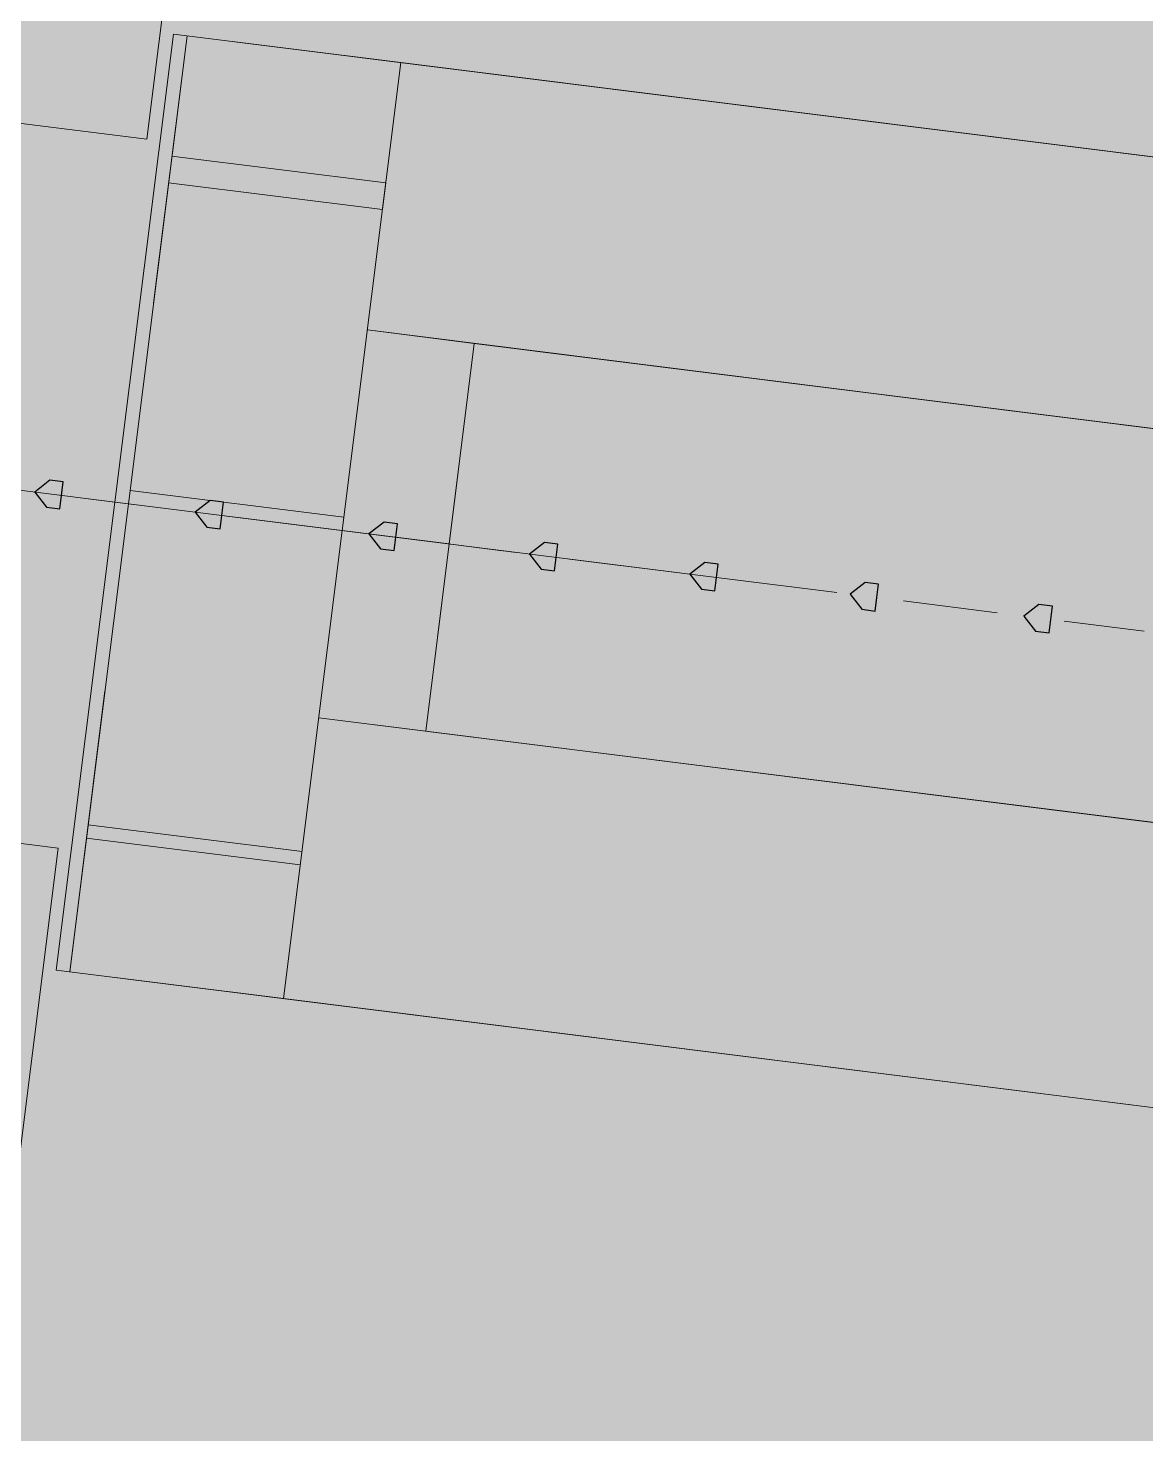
# Model space of a CAD drawing. Header units: metres. Extents: x -4 to 509425, y 7549 to 4732445.
# Drawn here: x 476060.372 to 476061.074, y 4719772.062 to 4719772.945 of the extents above; entities that cross this region are included whole.
import ezdxf

# ---------------------------------------------------------------- set-up
doc = ezdxf.new("R2010")
doc.units = ezdxf.units.M
doc.header["$LTSCALE"] = 0.01
doc.header["$MEASUREMENT"] = 0
doc.layers.get('0').update_dxf_attribs({"lineweight": 0})
doc.layers.add('_SUBESTACIÓN', color=1, linetype='Continuous')
doc.layers.add('SUBESTACION LA VID', color=253, linetype='Continuous')

# ---------------------------------------------------------------- blocks, each defined once
blk = doc.blocks.new('A$Cfff6051d')
at = {"layer": 'SUBESTACION LA VID', "transparency": 33554687}
h = blk.add_hatch(color=256, dxfattribs=at)
h.dxf.hatch_style = 2
h.paths.add_polyline_path([(476060.39261, 4719772.65114), (476060.39367, 4719772.65954), (476060.38527, 4719772.66059), (476060.37581, 4719772.65325), (476060.38316, 4719772.64379), (476060.39156, 4719772.64274)])
h = blk.add_hatch(color=256, dxfattribs=at)
h.dxf.hatch_style = 2
h.paths.add_polyline_path([(476060.39261, 4719772.65114), (476060.39367, 4719772.65954), (476060.38527, 4719772.66059), (476060.37581, 4719772.65325), (476060.38316, 4719772.64379), (476060.39156, 4719772.64274)])
h = blk.add_hatch(color=256, dxfattribs=at)
h.dxf.hatch_style = 2
h.paths.add_polyline_path([(476060.39261, 4719772.65114), (476060.39367, 4719772.65954), (476060.38527, 4719772.66059), (476060.37581, 4719772.65325), (476060.38316, 4719772.64379), (476060.39156, 4719772.64274)])
h = blk.add_hatch(color=256, dxfattribs=at)
h.dxf.hatch_style = 2
h.paths.add_polyline_path([(476060.39261, 4719772.65114), (476060.39367, 4719772.65954), (476060.38527, 4719772.66059), (476060.37581, 4719772.65325), (476060.38316, 4719772.64379), (476060.39156, 4719772.64274)])
h = blk.add_hatch(color=256, dxfattribs=at)
h.dxf.hatch_style = 2
h.paths.add_polyline_path([(476060.49342, 4719772.6385), (476060.49448, 4719772.6469), (476060.48608, 4719772.64796), (476060.47662, 4719772.64061), (476060.48397, 4719772.63116), (476060.49237, 4719772.6301)])
h = blk.add_hatch(color=256, dxfattribs=at)
h.dxf.hatch_style = 2
h.paths.add_polyline_path([(476060.49342, 4719772.6385), (476060.49448, 4719772.6469), (476060.48608, 4719772.64796), (476060.47662, 4719772.64061), (476060.48397, 4719772.63116), (476060.49237, 4719772.6301)])
h = blk.add_hatch(color=256, dxfattribs=at)
h.dxf.hatch_style = 2
h.paths.add_polyline_path([(476060.49342, 4719772.6385), (476060.49448, 4719772.6469), (476060.48608, 4719772.64796), (476060.47662, 4719772.64061), (476060.48397, 4719772.63116), (476060.49237, 4719772.6301)])
h = blk.add_hatch(color=256, dxfattribs=at)
h.dxf.hatch_style = 2
h.paths.add_polyline_path([(476060.49342, 4719772.6385), (476060.49448, 4719772.6469), (476060.48608, 4719772.64796), (476060.47662, 4719772.64061), (476060.48397, 4719772.63116), (476060.49237, 4719772.6301)])
h = blk.add_hatch(color=256, dxfattribs=at)
h.dxf.hatch_style = 2
h.paths.add_polyline_path([(476060.60262, 4719772.62481), (476060.60367, 4719772.63321), (476060.59527, 4719772.63427), (476060.58582, 4719772.62692), (476060.59317, 4719772.61747), (476060.60157, 4719772.61641)])
h = blk.add_hatch(color=256, dxfattribs=at)
h.dxf.hatch_style = 2
h.paths.add_polyline_path([(476060.60262, 4719772.62481), (476060.60367, 4719772.63321), (476060.59527, 4719772.63427), (476060.58582, 4719772.62692), (476060.59317, 4719772.61747), (476060.60157, 4719772.61641)])
h = blk.add_hatch(color=256, dxfattribs=at)
h.dxf.hatch_style = 2
h.paths.add_polyline_path([(476060.60262, 4719772.62481), (476060.60367, 4719772.63321), (476060.59527, 4719772.63427), (476060.58582, 4719772.62692), (476060.59317, 4719772.61747), (476060.60157, 4719772.61641)])
h = blk.add_hatch(color=256, dxfattribs=at)
h.dxf.hatch_style = 2
h.paths.add_polyline_path([(476060.60262, 4719772.62481), (476060.60367, 4719772.63321), (476060.59527, 4719772.63427), (476060.58582, 4719772.62692), (476060.59317, 4719772.61747), (476060.60157, 4719772.61641)])
h = blk.add_hatch(color=256, dxfattribs=at)
h.dxf.hatch_style = 2
h.paths.add_polyline_path([(476060.70343, 4719772.61217), (476060.70448, 4719772.62057), (476060.69608, 4719772.62163), (476060.68663, 4719772.61428), (476060.69398, 4719772.60483), (476060.70238, 4719772.60377)])
h = blk.add_hatch(color=256, dxfattribs=at)
h.dxf.hatch_style = 2
h.paths.add_polyline_path([(476060.70343, 4719772.61217), (476060.70448, 4719772.62057), (476060.69608, 4719772.62163), (476060.68663, 4719772.61428), (476060.69398, 4719772.60483), (476060.70238, 4719772.60377)])
h = blk.add_hatch(color=256, dxfattribs=at)
h.dxf.hatch_style = 2
h.paths.add_polyline_path([(476060.80423, 4719772.59954), (476060.80528, 4719772.60794), (476060.79688, 4719772.60899), (476060.78743, 4719772.60164), (476060.79478, 4719772.59219), (476060.80318, 4719772.59114)])
h = blk.add_hatch(color=256, dxfattribs=at)
h.dxf.hatch_style = 2
h.paths.add_polyline_path([(476060.80423, 4719772.59954), (476060.80528, 4719772.60794), (476060.79688, 4719772.60899), (476060.78743, 4719772.60164), (476060.79478, 4719772.59219), (476060.80318, 4719772.59114)])
h = blk.add_hatch(color=256, dxfattribs=at)
h.dxf.hatch_style = 2
h.paths.add_polyline_path([(476060.90504, 4719772.5869), (476060.90609, 4719772.5953), (476060.89769, 4719772.59635), (476060.88824, 4719772.589), (476060.89559, 4719772.57955), (476060.90399, 4719772.5785)])
h = blk.add_hatch(color=256, dxfattribs=at)
h.dxf.hatch_style = 2
h.paths.add_polyline_path([(476060.90504, 4719772.5869), (476060.90609, 4719772.5953), (476060.89769, 4719772.59635), (476060.88824, 4719772.589), (476060.89559, 4719772.57955), (476060.90399, 4719772.5785)])
h = blk.add_hatch(color=256, dxfattribs=at)
h.dxf.hatch_style = 2
h.paths.add_polyline_path([(476061.01424, 4719772.57321), (476061.01529, 4719772.58161), (476061.00689, 4719772.58266), (476060.99744, 4719772.57531), (476061.00479, 4719772.56586), (476061.01319, 4719772.56481)])
h = blk.add_hatch(color=256, dxfattribs=at)
h.dxf.hatch_style = 2
h.paths.add_polyline_path([(476061.01424, 4719772.57321), (476061.01529, 4719772.58161), (476061.00689, 4719772.58266), (476060.99744, 4719772.57531), (476061.00479, 4719772.56586), (476061.01319, 4719772.56481)])
at = {"layer": 'SUBESTACION LA VID', "lineweight": 15}
for p, q in [((476060.46307, 4719772.94094), (476060.38935, 4719772.35292)), ((476060.47147, 4719772.93988), (476060.39775, 4719772.35187)), ((476060.47147, 4719772.93988), (476060.45041, 4719772.77188)), ((476073.47519, 4719771.30962), (476060.46307, 4719772.94094)), ((476060.53216, 4719772.33502), (476060.60588, 4719772.92303)), ((476060.45989, 4719772.84748), (476060.5943, 4719772.83063)), ((476060.82943, 4719772.59638), (476059.56938, 4719772.75435)), ((476073.30293, 4719771.16057), (476060.58482, 4719772.75503)), ((476060.46822, 4719772.64166), (476060.40941, 4719772.64903)), ((476060.46822, 4719772.64166), (476060.40941, 4719772.64903)), ((476060.46822, 4719772.64166), (476060.40941, 4719772.64903)), ((476060.46822, 4719772.64166), (476060.40941, 4719772.64903)), ((476060.43461, 4719772.64588), (476060.56902, 4719772.62902)), ((476060.56902, 4719772.62902), (476060.51022, 4719772.6364)), ((476060.56902, 4719772.62902), (476060.51022, 4719772.6364)), ((476060.56902, 4719772.62902), (476060.51022, 4719772.6364)), ((476060.56902, 4719772.62902), (476060.51022, 4719772.6364)), ((476060.66983, 4719772.61639), (476060.61102, 4719772.62376)), ((476060.66983, 4719772.61639), (476060.61102, 4719772.62376)), ((476060.67823, 4719772.61533), (476060.61102, 4719772.62376)), ((476060.67823, 4719772.61533), (476060.61102, 4719772.62376)), ((476060.77903, 4719772.6027), (476060.71183, 4719772.61112)), ((476060.77903, 4719772.6027), (476060.71183, 4719772.61112)), ((476060.87984, 4719772.59006), (476060.81263, 4719772.59848)), ((476060.87984, 4719772.59006), (476060.81263, 4719772.59848)), ((476060.98064, 4719772.57742), (476060.92184, 4719772.58479)), ((476060.98064, 4719772.57742), (476060.92184, 4719772.58479)), ((476061.07304, 4719772.56584), (476061.02264, 4719772.57216)), ((476061.07304, 4719772.56584), (476061.02264, 4719772.57216)), ((476060.39775, 4719772.35187), (476060.41987, 4719772.52827)), ((476073.27239, 4719770.91695), (476060.55428, 4719772.51142)), ((476060.55428, 4719772.51142), (476060.62148, 4719772.50299)), ((476060.40934, 4719772.44427), (476060.54375, 4719772.42742)), ((476060.40828, 4719772.43587), (476060.54269, 4719772.41902)), ((476073.40147, 4719770.7216), (476060.38935, 4719772.35292))]:
    blk.add_line(p, q, dxfattribs=at)
at = {"layer": 'SUBESTACION LA VID', "lineweight": 0}
for p, q in [((476062.89491, 4719772.46542), (476060.65202, 4719772.74661)), ((476060.53216, 4719772.33502), (476060.38935, 4719772.35292))]:
    blk.add_line(p, q, dxfattribs=at)
at = {"layer": 'SUBESTACION LA VID', "lineweight": 15}
for points in [[(476060.33705, 4719772.88848), (476060.44625, 4719772.87479), (476060.58105, 4719773.95003), (476060.20304, 4719773.99742), (476060.06824, 4719772.92218), (476060.17744, 4719772.90849)], [(476060.53216, 4719772.33502), (476060.38935, 4719772.35292), (476060.46307, 4719772.94094), (476060.60588, 4719772.92303), (476060.53216, 4719772.33502)], [(476062.99157, 4719772.62394), (476060.60588, 4719772.92303), (476060.56902, 4719772.62902), (476060.63622, 4719772.6206), (476060.65202, 4719772.74661), (476061.10564, 4719772.68974)], [(476060.462, 4719772.86428), (476060.5964, 4719772.84743), (476060.5943, 4719772.83063)], [(476060.58482, 4719772.75503), (476060.65202, 4719772.74661), (476060.62148, 4719772.50299)], [(476060.43461, 4719772.64588), (476060.43567, 4719772.65428), (476060.57007, 4719772.63742)], [(476062.91785, 4719772.03592), (476060.53216, 4719772.33502), (476060.56902, 4719772.62902), (476060.63622, 4719772.6206), (476060.62148, 4719772.50299), (476061.0751, 4719772.44612)], [(476060.28123, 4719772.44326), (476060.39043, 4719772.42957), (476060.25563, 4719771.35433), (476059.87762, 4719771.40172), (476060.01242, 4719772.47696), (476060.12162, 4719772.46327)]]:
    blk.add_lwpolyline(points, dxfattribs=at)
at = {"layer": 'SUBESTACION LA VID', "lineweight": 0}
for points in [[(476060.60588, 4719772.92303), (476070.94669, 4719771.62661), (476062.99157, 4719772.62394)], [(476061.0751, 4719772.44612), (476062.86437, 4719772.2218), (476060.62148, 4719772.50299)], [(476060.53216, 4719772.33502), (476070.87297, 4719771.0386), (476062.91785, 4719772.03592)]]:
    blk.add_lwpolyline(points, dxfattribs=at)
at = {"layer": 'SUBESTACION LA VID'}
for points in [[(476060.39261, 4719772.65114), (476060.39367, 4719772.65954), (476060.38527, 4719772.66059), (476060.37581, 4719772.65325), (476060.38316, 4719772.64379), (476060.39156, 4719772.64274)], [(476060.39261, 4719772.65114), (476060.39367, 4719772.65954), (476060.38527, 4719772.66059), (476060.37581, 4719772.65325), (476060.38316, 4719772.64379), (476060.39156, 4719772.64274)], [(476060.39261, 4719772.65114), (476060.39367, 4719772.65954), (476060.38527, 4719772.66059), (476060.37581, 4719772.65325), (476060.38316, 4719772.64379), (476060.39156, 4719772.64274)], [(476060.39261, 4719772.65114), (476060.39367, 4719772.65954), (476060.38527, 4719772.66059), (476060.37581, 4719772.65325), (476060.38316, 4719772.64379), (476060.39156, 4719772.64274)], [(476060.49342, 4719772.6385), (476060.49448, 4719772.6469), (476060.48608, 4719772.64796), (476060.47662, 4719772.64061), (476060.48397, 4719772.63116), (476060.49237, 4719772.6301)], [(476060.49342, 4719772.6385), (476060.49448, 4719772.6469), (476060.48608, 4719772.64796), (476060.47662, 4719772.64061), (476060.48397, 4719772.63116), (476060.49237, 4719772.6301)], [(476060.49342, 4719772.6385), (476060.49448, 4719772.6469), (476060.48608, 4719772.64796), (476060.47662, 4719772.64061), (476060.48397, 4719772.63116), (476060.49237, 4719772.6301)], [(476060.49342, 4719772.6385), (476060.49448, 4719772.6469), (476060.48608, 4719772.64796), (476060.47662, 4719772.64061), (476060.48397, 4719772.63116), (476060.49237, 4719772.6301)], [(476060.60262, 4719772.62481), (476060.60367, 4719772.63321), (476060.59527, 4719772.63427), (476060.58582, 4719772.62692), (476060.59317, 4719772.61747), (476060.60157, 4719772.61641)], [(476060.60262, 4719772.62481), (476060.60367, 4719772.63321), (476060.59527, 4719772.63427), (476060.58582, 4719772.62692), (476060.59317, 4719772.61747), (476060.60157, 4719772.61641)], [(476060.60262, 4719772.62481), (476060.60367, 4719772.63321), (476060.59527, 4719772.63427), (476060.58582, 4719772.62692), (476060.59317, 4719772.61747), (476060.60157, 4719772.61641)], [(476060.60262, 4719772.62481), (476060.60367, 4719772.63321), (476060.59527, 4719772.63427), (476060.58582, 4719772.62692), (476060.59317, 4719772.61747), (476060.60157, 4719772.61641)], [(476060.70343, 4719772.61217), (476060.70448, 4719772.62057), (476060.69608, 4719772.62163), (476060.68663, 4719772.61428), (476060.69398, 4719772.60483), (476060.70238, 4719772.60377)], [(476060.70343, 4719772.61217), (476060.70448, 4719772.62057), (476060.69608, 4719772.62163), (476060.68663, 4719772.61428), (476060.69398, 4719772.60483), (476060.70238, 4719772.60377)], [(476060.80423, 4719772.59954), (476060.80528, 4719772.60794), (476060.79688, 4719772.60899), (476060.78743, 4719772.60164), (476060.79478, 4719772.59219), (476060.80318, 4719772.59114)], [(476060.80423, 4719772.59954), (476060.80528, 4719772.60794), (476060.79688, 4719772.60899), (476060.78743, 4719772.60164), (476060.79478, 4719772.59219), (476060.80318, 4719772.59114)], [(476060.90504, 4719772.5869), (476060.90609, 4719772.5953), (476060.89769, 4719772.59635), (476060.88824, 4719772.589), (476060.89559, 4719772.57955), (476060.90399, 4719772.5785)], [(476060.90504, 4719772.5869), (476060.90609, 4719772.5953), (476060.89769, 4719772.59635), (476060.88824, 4719772.589), (476060.89559, 4719772.57955), (476060.90399, 4719772.5785)], [(476061.01424, 4719772.57321), (476061.01529, 4719772.58161), (476061.00689, 4719772.58266), (476060.99744, 4719772.57531), (476061.00479, 4719772.56586), (476061.01319, 4719772.56481)], [(476061.01424, 4719772.57321), (476061.01529, 4719772.58161), (476061.00689, 4719772.58266), (476060.99744, 4719772.57531), (476061.00479, 4719772.56586), (476061.01319, 4719772.56481)]]:
    blk.add_lwpolyline(points, close=True, dxfattribs=at)
at = {"layer": 'SUBESTACION LA VID', "lineweight": 0}
for points in [[(476060.39261, 4719772.65114), (476060.39367, 4719772.65954), (476060.38527, 4719772.66059), (476060.37581, 4719772.65325), (476060.38316, 4719772.64379), (476060.39156, 4719772.64274)], [(476060.39261, 4719772.65114), (476060.39367, 4719772.65954), (476060.38527, 4719772.66059), (476060.37581, 4719772.65325), (476060.38316, 4719772.64379), (476060.39156, 4719772.64274)], [(476060.39261, 4719772.65114), (476060.39367, 4719772.65954), (476060.38527, 4719772.66059), (476060.37581, 4719772.65325), (476060.38316, 4719772.64379), (476060.39156, 4719772.64274)], [(476060.39261, 4719772.65114), (476060.39367, 4719772.65954), (476060.38527, 4719772.66059), (476060.37581, 4719772.65325), (476060.38316, 4719772.64379), (476060.39156, 4719772.64274)], [(476060.49342, 4719772.6385), (476060.49448, 4719772.6469), (476060.48608, 4719772.64796), (476060.47662, 4719772.64061), (476060.48397, 4719772.63116), (476060.49237, 4719772.6301)], [(476060.49342, 4719772.6385), (476060.49448, 4719772.6469), (476060.48608, 4719772.64796), (476060.47662, 4719772.64061), (476060.48397, 4719772.63116), (476060.49237, 4719772.6301)], [(476060.49342, 4719772.6385), (476060.49448, 4719772.6469), (476060.48608, 4719772.64796), (476060.47662, 4719772.64061), (476060.48397, 4719772.63116), (476060.49237, 4719772.6301)], [(476060.49342, 4719772.6385), (476060.49448, 4719772.6469), (476060.48608, 4719772.64796), (476060.47662, 4719772.64061), (476060.48397, 4719772.63116), (476060.49237, 4719772.6301)], [(476060.60262, 4719772.62481), (476060.60367, 4719772.63321), (476060.59527, 4719772.63427), (476060.58582, 4719772.62692), (476060.59317, 4719772.61747), (476060.60157, 4719772.61641)], [(476060.60262, 4719772.62481), (476060.60367, 4719772.63321), (476060.59527, 4719772.63427), (476060.58582, 4719772.62692), (476060.59317, 4719772.61747), (476060.60157, 4719772.61641)], [(476060.60262, 4719772.62481), (476060.60367, 4719772.63321), (476060.59527, 4719772.63427), (476060.58582, 4719772.62692), (476060.59317, 4719772.61747), (476060.60157, 4719772.61641)], [(476060.60262, 4719772.62481), (476060.60367, 4719772.63321), (476060.59527, 4719772.63427), (476060.58582, 4719772.62692), (476060.59317, 4719772.61747), (476060.60157, 4719772.61641)], [(476060.70343, 4719772.61217), (476060.70448, 4719772.62057), (476060.69608, 4719772.62163), (476060.68663, 4719772.61428), (476060.69398, 4719772.60483), (476060.70238, 4719772.60377)], [(476060.70343, 4719772.61217), (476060.70448, 4719772.62057), (476060.69608, 4719772.62163), (476060.68663, 4719772.61428), (476060.69398, 4719772.60483), (476060.70238, 4719772.60377)], [(476060.80423, 4719772.59954), (476060.80528, 4719772.60794), (476060.79688, 4719772.60899), (476060.78743, 4719772.60164), (476060.79478, 4719772.59219), (476060.80318, 4719772.59114)], [(476060.80423, 4719772.59954), (476060.80528, 4719772.60794), (476060.79688, 4719772.60899), (476060.78743, 4719772.60164), (476060.79478, 4719772.59219), (476060.80318, 4719772.59114)], [(476060.90504, 4719772.5869), (476060.90609, 4719772.5953), (476060.89769, 4719772.59635), (476060.88824, 4719772.589), (476060.89559, 4719772.57955), (476060.90399, 4719772.5785)], [(476060.90504, 4719772.5869), (476060.90609, 4719772.5953), (476060.89769, 4719772.59635), (476060.88824, 4719772.589), (476060.89559, 4719772.57955), (476060.90399, 4719772.5785)], [(476061.01424, 4719772.57321), (476061.01529, 4719772.58161), (476061.00689, 4719772.58266), (476060.99744, 4719772.57531), (476061.00479, 4719772.56586), (476061.01319, 4719772.56481)], [(476061.01424, 4719772.57321), (476061.01529, 4719772.58161), (476061.00689, 4719772.58266), (476060.99744, 4719772.57531), (476061.00479, 4719772.56586), (476061.01319, 4719772.56481)]]:
    blk.add_lwpolyline(points, close=True, dxfattribs=at)

msp = doc.modelspace()

# ---------------------------------------------------------------- hatches: boundary and pattern name
at = {"layer": '_SUBESTACIÓN', "transparency": 33554559}
h = msp.add_hatch(color=1, dxfattribs=at)
h.dxf.hatch_style = 1
h.paths.add_polyline_path([(475968.63988, 4719805.82503), (476089.93862, 4719790.61504), (476078.16862, 4719696.74002), (475956.86864, 4719711.95017)])

# ---------------------------------------------------------------- block references
at = {"linetype": 'Continuous'}
msp.add_blockref('A$Cfff6051d', (0, 0), dxfattribs=at)

doc.saveas('drawing.dxf')
